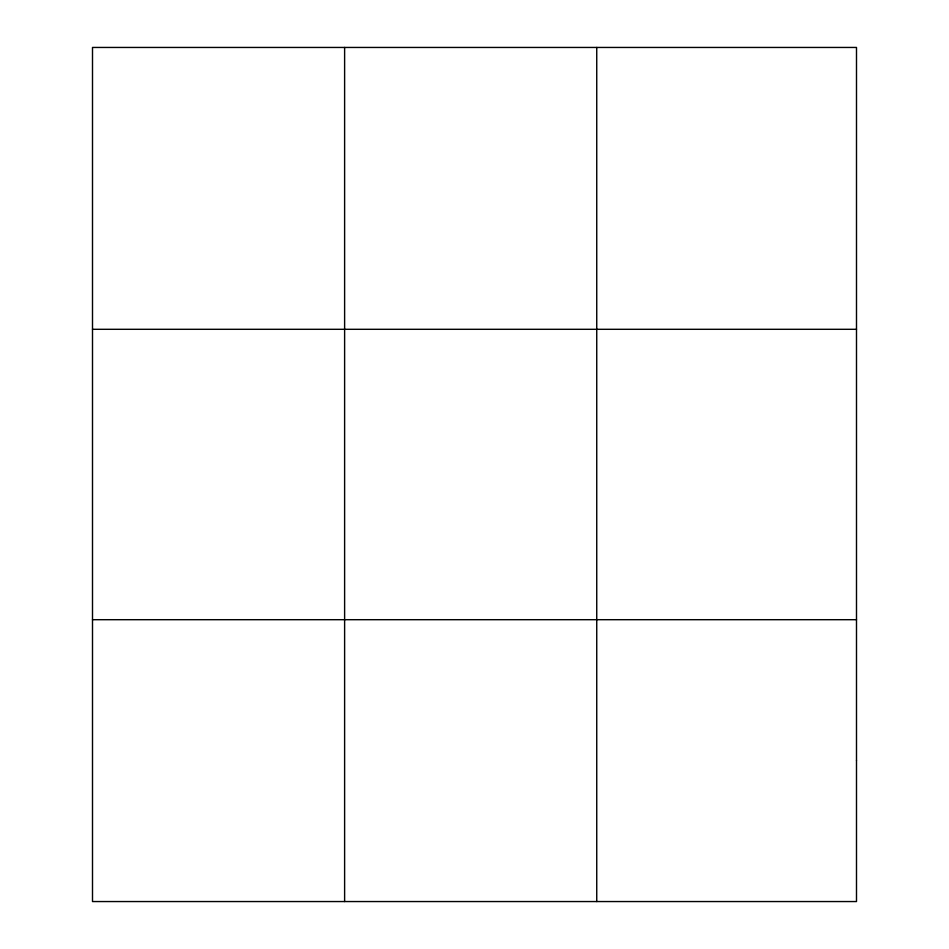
<?xml version="1.0" encoding="UTF-8"?>
<svg xmlns="http://www.w3.org/2000/svg" width="949" height="949" viewBox="0 0 949 949"><rect width="100%" height="100%" fill="white"/><g stroke="black" fill="none" stroke-linecap="round" stroke-linejoin="round"><path stroke-width="1.42" d="M344.617 47.45L344.617 901.55M596.743 47.45L596.743 901.55M92.504 329.303L856.496 329.303M92.504 619.697L856.496 619.697M856.496 760.624L856.496 901.55L92.504 901.55L92.504 47.45L856.496 47.45L856.496 760.624"/></g></svg>
